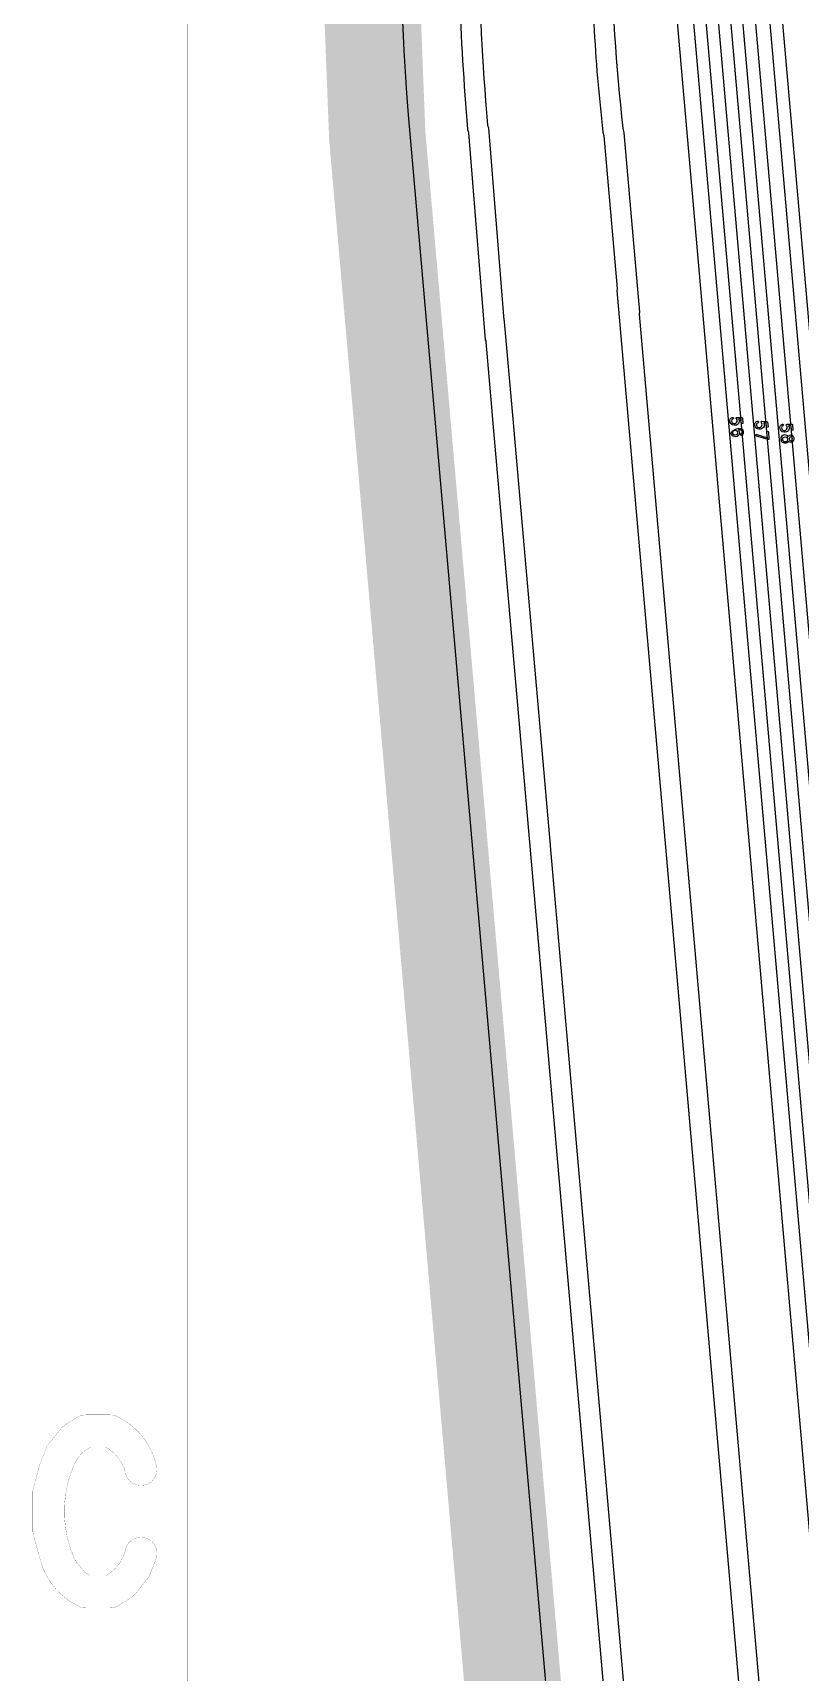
# Model space of a CAD drawing. Extents: x 592 to 965, y 89 to 353.
# Drawn here: x 660.78 to 665.55, y 137.94 to 148.13 of the extents above; entities that cross this region are included whole.
import ezdxf

# ---------------------------------------------------------------- set-up
doc = ezdxf.new("R2010")
doc.units = 0
for name, color, linetype in [('bak_bak_ttr1-bcq8120', 8, 'Continuous'), ('bak_outline', 7, 'Continuous'), ('biaozhu1', 4, 'Continuous'), ('quyukuang', 5, 'Continuous')]:
    doc.layers.add(name, color=color, linetype=linetype)

# ---------------------------------------------------------------- blocks, each defined once
blk = doc.blocks.new('PAD_R5')
at = {"layer": 'quyukuang', "const_width": 0.5}
blk.add_lwpolyline([(0.25, 0, 1), (-0.25, 0, 1)], format="xyb", close=True, dxfattribs=at)

msp = doc.modelspace()

# ---------------------------------------------------------------- linework, layer by layer
at = {"layer": 'bak_bak_ttr1-bcq8120'}
for points in [[(665.822, 187.665, 0.034712), (665.928, 182.373), (666.023, 181.777, 0.047739), (666.889, 179.225, 0.022105), (667.17, 178.669), (667.277, 178.478, -0.077637), (669.404, 172.76), (669.447, 172.549, -0.076833), (669.685, 168.962), (669.022, 161.391, -0.100018), (666.894, 154.17), (666.519, 153.461, 0.100044), (665.434, 149.778, 0.016847), (665.384, 148.855, 0.034667), (665.392, 148.696, -0.024933), (665.392, 148.692), (666.918, 131.246, 0.199042)], [(664.706, 129.407), (663.111, 147.622, -0.143975), (664.832, 155.848, 0.087693), (666.657, 161.405), (666.657, 161.412, -0.058261), (666.659, 161.418, 0.013585), (666.763, 162.324), (667.242, 167.804, 0.01359), (667.297, 168.715, -0.05828), (667.297, 168.721), (667.298, 168.727, 0.138831), (665.088, 177.612, -0.097843), (663.275, 183.095, -0.06343)], [(668.549, 161.441, -0.101561), (666.405, 154.251), (666.124, 153.726, 0.101681), (664.958, 149.816, 0.006169), (664.934, 149.495, -0.010796), (664.934, 149.494, 0.004199), (664.923, 149.276, -0.016342), (664.923, 149.273, 0.00931), (664.91, 148.788, 0.02314), (664.913, 148.727), (666.459, 131.069, 0.198924)], [(668.696, 161.378, -0.101235), (666.57, 154.229), (666.245, 153.622, 0.101266), (665.111, 149.805, -0.003174), (665.098, 149.651, -0.008821), (665.098, 149.65, 0.003222), (665.087, 149.485, -0.00998), (665.087, 149.484, 0.004173), (665.075, 149.27, -0.010765), (665.075, 149.269, 0.006649), (665.064, 148.926, -0.016591), (665.064, 148.924, 0.013111), (665.065, 148.794, -0.040326), (665.065, 148.788, 0.01914), (665.064, 148.779, 0.028636), (665.069, 148.713, 0.005084), (665.073, 148.663, -0.017693), (665.073, 148.661), (666.604, 131.166, 0.198848)], [(668.849, 161.361, -0.099797), (666.751, 154.234), (666.343, 153.46, 0.099806), (665.264, 149.791), (665.239, 149.473, 0.004174), (665.227, 149.262, -0.011025), (665.227, 149.26, 0.006623), (665.217, 148.923, -0.010285), (665.217, 148.922, 0.026067), (665.225, 148.689, -0.017374), (665.225, 148.687), (666.755, 131.189, 0.199826)], [(665.809, 131.954), (664.547, 146.383, -0.095055), (664.548, 146.388), (664.549, 146.395), (664.452, 147.51), (664.446, 147.538, -0.053344), (664.427, 149.866, -0.101565), (665.987, 155.097, 0.083323), (667.907, 160.781)], [(666.826, 157.242, -0.03202), (665.869, 155.148, 0.016275), (665.474, 154.349, 0.069619), (664.398, 150.707), (664.398, 150.701, -0.058358), (664.397, 150.695), (664.396, 150.69, -0.059799), (664.395, 150.684, 0.014813), (664.3, 149.878, 0.019511), (664.249, 149.016, -0.060051), (664.249, 149.01), (664.249, 149.005, 0.016826), (664.259, 148.261, -0.060901), (664.26, 148.254, -0.060133), (664.26, 148.248, 0.001264), (664.263, 148.195, -0.083377), (664.263, 148.186, 0.01521), (664.32, 147.515), (664.325, 147.491), (664.409, 146.542, -0.095021), (664.408, 146.537), (664.406, 146.53), (665.677, 132.001, -0.203059)], [(664.72, 131.96), (664.943, 132.227), (663.993, 143.078), (663.994, 143.081), (663.77, 145.634), (663.771, 145.638), (663.709, 146.335), (663.707, 146.341, -0.079503), (663.706, 146.345), (663.611, 147.538), (663.611, 147.54), (663.605, 147.556, -0.063775), (663.605, 147.56), (663.592, 147.709, -0.038226), (663.592, 149.94, -0.069104)], [(663.427, 149.232, 0.028859), (663.479, 147.533), (663.479, 147.531), (663.485, 147.515, -0.098877), (663.485, 147.51), (663.588, 146.222), (663.591, 146.216, -0.093049), (663.592, 146.211), (663.63, 145.779), (663.63, 145.776), (664.811, 132.274, -0.203714), (664.808, 132.264), (664.585, 131.998), (664.815, 129.361), (664.864, 129.32, -0.060914), (664.866, 129.318), (664.869, 129.314), (665.455, 128.824)], [(669.849, 129.811), (669.83, 130.08), (669.353, 130.48, 0.19889), (668.452, 130.764), (667.25, 130.659, -0.200363), (666.798, 130.803), (666.647, 130.93, -0.198806), (666.528, 131.159), (664.988, 148.779, -0.019304), (664.989, 148.794, -0.013129), (664.988, 148.928)], [(670.316, 129.682, 0.293484), (670.387, 129.857, 0.17502), (670.192, 130.19), (669.676, 130.624, 0.198643), (668.677, 130.938), (667.243, 130.813, -0.138826), (666.955, 130.878, -0.037956), (666.892, 130.923, -0.020684), (666.89, 130.925), (666.754, 131.039, -0.198537), (666.679, 131.185), (665.149, 148.68, -0.026648), (665.14, 148.926)], [(670.596, 129.931), (670.608, 130.071), (670.579, 130.133, 0.043847), (670.534, 130.178), (669.736, 130.847, 0.198775), (668.856, 131.124), (667.184, 130.979, -0.20211), (666.989, 131.041), (666.912, 131.106, -0.198938), (666.842, 131.239), (665.316, 148.69, -0.034151), (665.308, 148.856)], [(664.733, 148.746), (666.281, 131.053, 0.212059), (666.451, 130.745), (666.599, 130.622, 0.198907), (667.305, 130.399), (668.471, 130.5, -0.203196), (669.052, 130.312, -0.069722), (669.057, 130.308, -0.043755), (669.061, 130.305), (669.188, 130.197), (669.335, 130.022, -0.127447), (669.337, 130.017), (669.359, 129.914, -0.08651), (669.359, 129.909), (669.351, 129.842, -0.254942), (669.307, 129.677, 0.188004), (669.296, 129.455, -0.196636), (669.365, 129.34, 0.176217), (669.553, 129.247)], [(669.734, 129.651, -2.324309), (669.479, 129.694), (669.511, 129.955, 0.053311), (669.458, 130.034), (669.26, 130.27), (669.105, 130.4, 0.198058), (668.462, 130.602), (667.296, 130.5, -0.198901), (666.664, 130.7), (666.5, 130.837, -0.198924), (666.383, 131.062), (664.833, 148.788)]]:
    msp.add_lwpolyline(points, format="xyb", dxfattribs=at)
at = {"layer": 'bak_outline', "const_width": 0.6}
msp.add_lwpolyline([(663.014, 186.258, 0.152268), (664.932, 177.476, -0.152268), (667.039, 167.822), (666.56, 162.343, -0.101585), (664.653, 155.945, 0.145893), (662.917, 147.493), (663.934, 135.869), (664.009, 135.023), (664.084, 134.158), (664.158, 133.312), (664.499, 129.417, 0.414287)], format="xyb", dxfattribs=at)
at = {"layer": 'biaozhu1'}
for points in [[(665.128, 145.704, 0.818949), (665.15, 145.732, -0.737003), (665.153, 145.741), (665.183, 145.74, -0.393189), (665.188, 145.736), (665.19, 145.707, -1), (665.18, 145.707), (665.178, 145.73), (665.163, 145.731, -0.64507), (665.135, 145.692), (665.125, 145.694, -0.112412), (665.123, 145.695), (665.116, 145.7, -0.127631), (665.114, 145.702), (665.11, 145.71, -0.10157), (665.11, 145.712, -0.433535), (665.124, 145.741)], [(665.184, 145.629, -1.487146), (665.184, 145.64, 0.77543), (665.163, 145.661, -0.88571), (665.129, 145.625), (665.122, 145.63, -0.127631), (665.12, 145.632), (665.116, 145.64, -0.10113), (665.116, 145.642, -0.354828), (665.178, 145.669)], [(665.124, 145.741, -1), (665.128, 145.732, 0.637924), (665.128, 145.704)], [(665.283, 145.68, 0.818949), (665.305, 145.708, -0.737003), (665.308, 145.717), (665.338, 145.716, -0.393189), (665.343, 145.712), (665.346, 145.683, -1), (665.336, 145.683), (665.334, 145.706), (665.319, 145.707, -0.64507), (665.291, 145.668), (665.28, 145.67, -0.112412), (665.278, 145.671), (665.271, 145.676, -0.127631), (665.27, 145.678), (665.266, 145.686, -0.10157), (665.265, 145.688, -0.433535), (665.279, 145.717)], [(665.279, 145.717, -1), (665.284, 145.708, 0.637924), (665.283, 145.68)], [(665.439, 145.661, 0.818949), (665.461, 145.689, -0.737003), (665.464, 145.698), (665.494, 145.698, -0.393189), (665.499, 145.693), (665.501, 145.665, -1), (665.491, 145.664), (665.489, 145.688), (665.474, 145.688, -0.64507), (665.446, 145.649), (665.436, 145.651, -0.112412), (665.434, 145.652), (665.427, 145.657, -0.127631), (665.425, 145.659), (665.421, 145.667, -0.10157), (665.421, 145.669, -0.433535), (665.435, 145.698)], [(665.435, 145.698, -1), (665.439, 145.689, 0.637924), (665.439, 145.661)], [(665.274, 145.625, -1), (665.277, 145.635), (665.342, 145.614)], [(665.342, 145.614), (665.339, 145.647, -1), (665.349, 145.648), (665.352, 145.608, -0.543435), (665.346, 145.603), (665.274, 145.625)], [(665.501, 145.625, -0.464306), (665.493, 145.586, -0.321973), (665.474, 145.592, -0.623577), (665.427, 145.597)], [(665.493, 145.618, 0.42588), (665.479, 145.613), (665.477, 145.607)], [(665.477, 145.607), (665.48, 145.6, 0.425076), (665.495, 145.597)]]:
    msp.add_lwpolyline(points, format="xyb", dxfattribs=at)
for centre, radius in [((665.142, 145.646), 0.0151), ((665.452, 145.604), 0.0154)]:
    msp.add_circle(centre, radius, dxfattribs=at)
for centre, radius, start, end in [((665.172, 145.648), 0.0221, 302.7528, 75.0719), ((665.45, 145.607), 0.025, 31.9246, 204.7535), ((665.488, 145.611), 0.0194, 46.5925, 150.5242), ((665.476, 145.606), 0.0213, 335.4264, 34.5839)]:
    msp.add_arc(centre, radius, start, end, dxfattribs=at)
at = {"layer": 'quyukuang', "const_width": 0.001}
msp.add_lwpolyline([(661.738, 126.705), (661.738, 149.973), (680.446, 149.973), (680.446, 126.705)], close=True, dxfattribs=at)
for points in [[(660.776, 138.82), (660.776, 139.058, -0.066237), (660.78, 139.084), (660.822, 139.238), (660.86, 139.333, -0.074647), (660.875, 139.359), (660.951, 139.454, -0.085503), (660.976, 139.477), (661.052, 139.524, -0.141117), (661.105, 139.539), (661.257, 139.539, -0.141117), (661.31, 139.524, -0.213783), (661.541, 139.238)], [(661.541, 139.238, -1), (661.355, 139.164, 0.224659), (661.229, 139.339), (661.134, 139.339, 0.137095), (661.04, 139.246, 0.222051), (661.04, 138.633), (661.096, 138.563), (661.134, 138.539), (661.229, 138.539, 0.224663), (661.355, 138.715, -1), (661.541, 138.64), (661.503, 138.545, -0.074647), (661.488, 138.52), (661.412, 138.424, -0.085516), (661.386, 138.402), (661.31, 138.354, -0.141117), (661.257, 138.339), (661.105, 138.339, -0.141117), (661.052, 138.354, -0.220949), (660.818, 138.652), (660.78, 138.794, -0.066243), (660.776, 138.82)]]:
    msp.add_lwpolyline(points, format="xyb", dxfattribs=at)

# ---------------------------------------------------------------- block references
at = {"layer": 'quyukuang', "xscale": 0.001, "yscale": 0.001}
for p in [(661.541, 139.238), (661.541, 139.238), (660.776, 138.82), (660.776, 138.82)]:
    msp.add_blockref('PAD_R5', p, dxfattribs=at)

doc.saveas('drawing.dxf')
